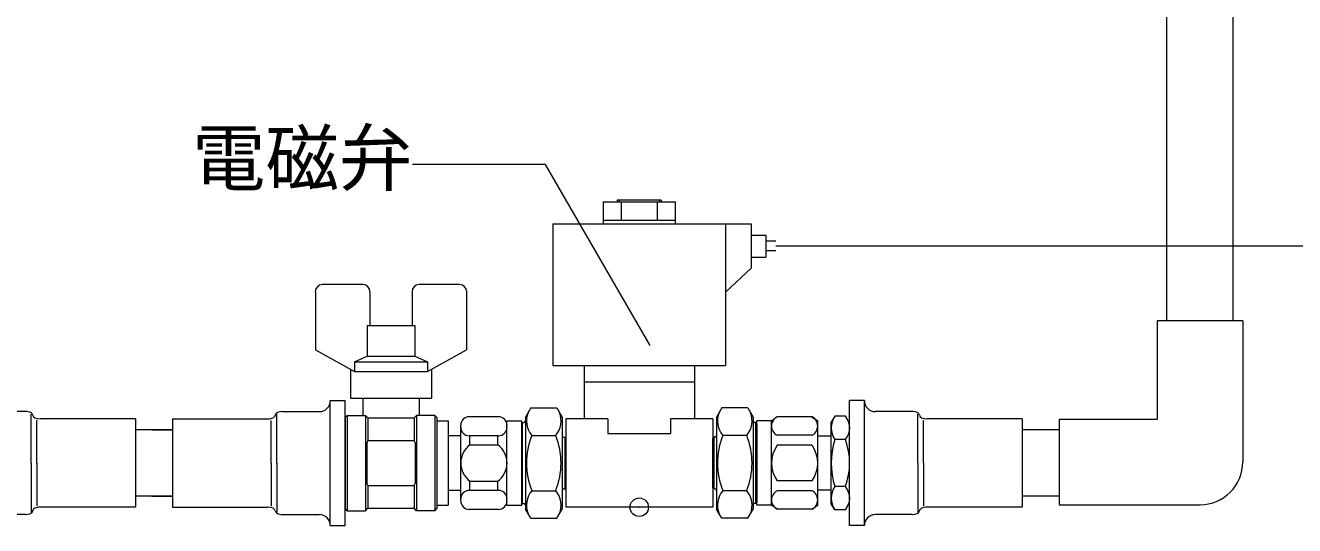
# Model space of a CAD drawing. Units: millimetres, scale not verified. Extents: x -1916 to 1917, y -1364 to 1364.
# Drawn here: x 872.2 to 1217.7, y -1010.7 to -874.7 of the extents above; entities that cross this region are included whole.
import ezdxf
from ezdxf.enums import TextEntityAlignment as Align

# ---------------------------------------------------------------- set-up
doc = ezdxf.new("R2010")
doc.units = ezdxf.units.MM
doc.header["$LTSCALE"] = 10
doc.header["$PDMODE"] = 32
doc.header["$PDSIZE"] = 5
for name, color, linetype, lineweight in [('2-0', 4, 'Continuous', 5), ('2-2', 4, 'Continuous', 5), ('2-4', 4, 'Continuous', 5), ('2-5', 4, 'Continuous', 5), ('2-6', 4, 'Continuous', 5), ('2-7', 4, 'Continuous', 5), ('2-A', 4, 'Continuous', 5)]:
    doc.layers.add(name, color=color, linetype=linetype, lineweight=lineweight)
doc.styles.add('ＭＳ ゴシック', font='')
doc.styles.get('ＭＳ ゴシック').set_extended_font_data('MS Gothic')

msp = doc.modelspace()

# ---------------------------------------------------------------- linework, layer by layer
at = {"layer": '2-0'}
for p, q in [((1203.57, -955.02), (1180.29, -955.02)), ((1180.29, -955.02), (1180.29, -981.74)), ((1203.57, -955.02), (1203.57, -993.38)), ((1153.57, -981.74), (1153.57, -1005.02)), ((1153.57, -981.74), (1180.29, -981.74)), ((1153.57, -1005.02), (1191.93, -1005.02))]:
    msp.add_line(p, q, dxfattribs=at)
msp.add_arc((1191.93, -993.38), 11.64, 270, 0, dxfattribs=at)
msp.add_arc((1191.93, -993.38), 11.64, 270, 0, dxfattribs=at)
at = {"layer": '2-2'}
for p, q in [((1182.93, -955.02), (1182.93, -804.87)), ((1200.93, -955.02), (1200.93, -804.87)), ((1355.29, -934.68), (1076.51, -934.68)), ((1009.75, -978.67), (1008.3, -981.18)), ((1009.75, -978.67), (1016.86, -978.67)), ((1016.86, -978.67), (1018.3, -981.18)), ((1061.75, -978.67), (1060.3, -981.18)), ((1068.86, -978.67), (1061.75, -978.67)), ((1068.86, -978.67), (1070.3, -981.18)), ((1007.3, -982.99), (1007.56, -982.68)), ((1007.3, -982.99), (1007.3, -1004.37)), ((1007.56, -982.68), (1007.9, -982.68)), ((1007.56, -1004.68), (1007.56, -982.68)), ((1008.3, -981.18), (1008.3, -1006.18)), ((1018.3, -981.18), (1018.3, -1006.18)), ((1060.3, -981.18), (1060.3, -1006.18)), ((1070.3, -981.18), (1070.3, -1006.18)), ((1071.05, -982.68), (1070.7, -982.68)), ((1071.3, -982.99), (1071.05, -982.68)), ((1071.05, -1004.68), (1071.05, -982.68)), ((1071.3, -982.99), (1071.3, -1004.37)), ((1010.04, -986.18), (1016.57, -986.18)), ((1018.7, -986.68), (1019.01, -986.68)), ((1019.3, -986.95), (1019.01, -986.68)), ((1019.01, -986.68), (1019.01, -1000.68)), ((1019.3, -1000.42), (1019.3, -986.95)), ((1059.3, -986.95), (1059.6, -986.68)), ((1059.3, -1000.42), (1059.3, -986.95)), ((1059.9, -986.68), (1059.6, -986.68)), ((1059.6, -986.68), (1059.6, -1000.68)), ((1068.57, -986.18), (1062.04, -986.18)), ((1010.04, -1001.19), (1016.57, -1001.19)), ((1018.7, -1000.68), (1019.01, -1000.68)), ((1019.3, -1000.42), (1019.01, -1000.68)), ((1059.3, -1000.42), (1059.6, -1000.68)), ((1059.9, -1000.68), (1059.6, -1000.68)), ((1068.57, -1001.19), (1062.04, -1001.19)), ((1007.3, -1004.37), (1007.56, -1004.68)), ((1007.56, -1004.68), (1007.9, -1004.68)), ((1071.05, -1004.68), (1070.7, -1004.68)), ((1071.3, -1004.37), (1071.05, -1004.68)), ((1009.75, -1008.69), (1008.3, -1006.18)), ((1009.75, -1008.69), (1016.86, -1008.69)), ((1016.86, -1008.69), (1018.3, -1006.18)), ((1061.75, -1008.69), (1060.3, -1006.18)), ((1068.86, -1008.69), (1061.75, -1008.69)), ((1068.86, -1008.69), (1070.3, -1006.18))]:
    msp.add_line(p, q, dxfattribs=at)
for centre, radius, start, end in [((1014.73, -982.21), 6.14, 158.1802, 220.2428), ((1011.88, -982.21), 6.14, 319.7572, 21.8198), ((1066.73, -982.21), 6.14, 158.1802, 220.2428), ((1063.88, -982.21), 6.14, 319.7572, 21.8198), ((1007.9, -982.28), 0.4, 270, 0), ((1070.7, -982.28), 0.4, 180, 270), ((1028.75, -993.68), 20.15, 158.1345, 201.8655), ((997.86, -993.68), 20.15, 338.1345, 21.8654), ((1018.7, -986.28), 0.4, 180, 270), ((1059.9, -986.28), 0.4, 270, 360), ((1080.75, -993.68), 20.15, 158.1345, 201.8655), ((1049.86, -993.68), 20.15, 338.1345, 21.8654), ((1014.73, -1005.16), 6.14, 139.7572, 201.8198), ((1011.88, -1005.16), 6.14, 338.1802, 40.2428), ((1018.7, -1001.08), 0.4, 90, 180), ((1059.9, -1001.08), 0.4, 0, 90), ((1066.73, -1005.16), 6.14, 139.7572, 201.8198), ((1063.88, -1005.16), 6.14, 338.1802, 40.2428), ((1007.9, -1005.08), 0.4, 0, 90), ((1070.7, -1005.08), 0.4, 90, 180)]:
    msp.add_arc(centre, radius, start, end, dxfattribs=at)
at = {"layer": '2-4'}
for p, q in [((955.22, -976.68), (959.22, -976.68)), ((955.22, -1010.68), (955.22, -976.68)), ((959.22, -1010.68), (959.22, -976.68)), ((1096.57, -1010.68), (1096.57, -976.68)), ((1100.57, -976.68), (1096.57, -976.68)), ((1100.57, -1010.68), (1100.57, -976.68)), ((872.22, -979.67), (862.22, -979.67)), ((873.78, -993.67), (873.78, -980.35)), ((940.66, -993.68), (940.66, -980.36)), ((942.22, -979.68), (952.22, -979.68)), ((1113.57, -979.68), (1103.57, -979.68)), ((1115.14, -993.68), (1115.14, -980.36)), ((875.36, -993.67), (875.36, -982.06)), ((902.22, -981.67), (876.22, -981.67)), ((902.22, -981.67), (902.22, -1005.67)), ((912.22, -981.68), (912.22, -1005.68)), ((912.22, -981.68), (938.22, -981.68)), ((939.08, -993.68), (939.08, -982.07)), ((1116.71, -993.68), (1116.71, -982.07)), ((1143.57, -981.68), (1117.57, -981.68)), ((1143.57, -981.68), (1143.57, -1005.68)), ((912.22, -984.68), (902.22, -984.68)), ((906.6, -984.68), (912.22, -984.68)), ((1153.57, -984.68), (1143.57, -984.68)), ((873.78, -993.67), (873.78, -1007)), ((875.36, -993.67), (875.36, -1005.29)), ((939.08, -993.68), (939.08, -1005.29)), ((940.66, -993.68), (940.66, -1007.01)), ((1115.14, -993.68), (1115.14, -1007.01)), ((1116.71, -993.68), (1116.71, -1005.29)), ((912.22, -1002.68), (902.22, -1002.68)), ((906.6, -1002.68), (912.22, -1002.68)), ((1153.57, -1002.68), (1143.57, -1002.68)), ((872.22, -1007.67), (862.22, -1007.67)), ((902.22, -1005.67), (876.22, -1005.67)), ((912.22, -1005.68), (938.22, -1005.68)), ((942.22, -1007.68), (952.22, -1007.68)), ((1113.57, -1007.68), (1103.57, -1007.68)), ((1143.57, -1005.68), (1117.57, -1005.68)), ((955.22, -1010.68), (959.22, -1010.68)), ((1100.57, -1010.68), (1096.57, -1010.68))]:
    msp.add_line(p, q, dxfattribs=at)
for centre, start, end in [((952.22, -976.68), 270, 0), ((1103.57, -976.68), 180, 270), ((952.22, -1010.68), 0, 90), ((1103.57, -1010.68), 90, 180)]:
    msp.add_arc(centre, 3, start, end, dxfattribs=at)
for centre, major_axis, start_param, end_param in [((872.22, -980.67), (2, 0), 6.283185, 7.853982), ((876.22, -980.67), (2, 0), 3.141593, 4.712389), ((938.22, -980.68), (-2, 0), 1.570796, 3.141593), ((942.22, -980.68), (-2, 0), 4.712389, 6.283185), ((1113.57, -980.68), (2, 0), 6.283185, 7.853982), ((1117.57, -980.68), (2, 0), 3.141593, 4.712389), ((872.22, -1006.67), (2, 0), 4.712389, 6.283185), ((876.22, -1006.67), (2, 0), 1.570796, 3.141593), ((938.22, -1006.68), (-2, 0), 3.141593, 4.712389), ((942.22, -1006.68), (-2, 0), 6.283185, 7.853982), ((1113.57, -1006.68), (2, 0), 4.712389, 6.283185), ((1117.57, -1006.68), (2, 0), 1.570796, 3.141593)]:
    msp.add_ellipse(centre, major_axis=major_axis, ratio=0.5, start_param=start_param, end_param=end_param, dxfattribs=at)
at = {"layer": '2-5'}
for p, q in [((964.1, -945.18), (953.04, -945.18)), ((990.42, -945.18), (979.36, -945.18)), ((951.14, -947.09), (951.14, -962.92)), ((966.01, -947.09), (966.01, -956.24)), ((977.45, -947.09), (977.45, -956.24)), ((992.32, -947.09), (992.32, -962.92)), ((965.25, -956.24), (978.21, -956.24)), ((965.25, -956.24), (965.25, -964.63)), ((978.21, -956.24), (978.21, -964.63)), ((961.81, -966.16), (965.25, -964.63)), ((961.81, -966.16), (961.81, -968.83)), ((961.81, -966.16), (981.64, -966.16)), ((965.25, -964.63), (978.21, -964.63)), ((978.21, -964.63), (981.64, -966.16)), ((981.64, -966.16), (981.64, -968.83)), ((960.67, -968.19), (960.67, -976.06)), ((982.79, -968.19), (982.79, -976.06)), ((960.67, -976.06), (982.79, -976.06)), ((964.1, -976.06), (964.1, -980.72)), ((979.36, -976.06), (979.36, -980.72)), ((959.79, -980.72), (964.75, -980.72)), ((964.75, -980.72), (965.44, -981.4)), ((978.71, -980.72), (978.02, -981.4)), ((983.67, -980.72), (978.71, -980.72)), ((1001.02, -981.1), (993.01, -981.1)), ((965.44, -981.4), (965.44, -987.67)), ((965.44, -981.4), (978.02, -981.4)), ((978.02, -981.4), (978.02, -987.67)), ((984.24, -982.24), (987.29, -982.24)), ((987.29, -982.24), (987.29, -1005.12)), ((990.72, -1003.98), (990.72, -983.39)), ((1003.3, -1003.98), (1003.3, -983.39)), ((965.74, -987.58), (977.72, -987.58)), ((990.72, -986.25), (987.29, -986.25)), ((1001.02, -986.25), (993.01, -986.25)), ((1001.02, -986.25), (993.01, -986.25)), ((993.2, -988.72), (993.2, -986.25)), ((1000.83, -988.72), (1000.83, -986.25)), ((965.17, -988.15), (965.17, -999.21)), ((978.29, -988.15), (978.29, -999.21)), ((993.2, -988.72), (1000.83, -988.72)), ((965.44, -999.7), (965.44, -1005.96)), ((965.74, -999.78), (977.53, -999.78)), ((965.74, -999.78), (977.72, -999.78)), ((978.02, -999.7), (978.02, -1005.96)), ((990.72, -1001.12), (987.29, -1001.12)), ((1001.02, -1001.12), (993.01, -1001.12)), ((1001.02, -1001.12), (993.01, -1001.12)), ((993.2, -1001.12), (993.2, -998.64)), ((993.2, -998.64), (1000.83, -998.64)), ((1000.83, -1001.12), (1000.83, -998.64)), ((984.24, -1005.12), (987.29, -1005.12)), ((959.79, -1006.65), (964.75, -1006.65)), ((964.75, -1006.65), (965.44, -1005.96)), ((965.44, -1005.96), (978.02, -1005.96)), ((978.71, -1006.65), (978.02, -1005.96)), ((983.67, -1006.65), (978.71, -1006.65)), ((1001.02, -1006.27), (993.01, -1006.27)), ((1001.02, -1006.27), (993.01, -1006.27))]:
    msp.add_line(p, q, dxfattribs=at)
for points in [[(951.14, -962.92), (961.81, -968.83), (981.64, -968.83), (992.32, -962.92)], [(959.79, -980.72), (959.79, -1006.65), (959.22, -1006.08)], [(959.79, -980.72), (959.22, -981.29), (959.22, -1006.08)], [(959.79, -980.72), (964.75, -980.72), (964.75, -1006.65)], [(983.67, -980.72), (978.71, -980.72), (978.71, -1006.65)], [(983.67, -980.72), (983.67, -1006.65), (984.24, -1006.08)], [(983.67, -980.72), (984.24, -981.29), (984.24, -1006.08)]]:
    msp.add_lwpolyline(points, dxfattribs=at)
for centre, radius, start, end in [((953.04, -947.09), 1.91, 90, 180), ((964.1, -947.09), 1.91, 0, 90), ((979.36, -947.09), 1.91, 90, 180), ((990.42, -947.09), 1.91, 0, 90), ((993.01, -983.39), 2.29, 90, 180), ((1001.02, -983.39), 2.29, 0, 90), ((993.01, -983.96), 2.29, 180, 270), ((1001.02, -983.96), 2.29, 270, 0), ((965.74, -988.15), 0.572, 90, 180), ((977.72, -988.15), 0.572, 0, 90), ((996.92, -993.68), 6.2, 126.8699, 233.1301), ((997.11, -993.68), 6.2, 306.8699, 53.1301), ((965.74, -999.21), 0.572, 180, 270), ((977.72, -999.21), 0.572, 270, 0), ((993.01, -1003.41), 2.29, 90, 180), ((1001.02, -1003.41), 2.29, 0, 90), ((993.01, -1003.98), 2.29, 180, 270), ((993.01, -1003.98), 2.29, 180, 270), ((1001.02, -1003.98), 2.29, 270, 0), ((1001.02, -1003.98), 2.29, 270, 0)]:
    msp.add_arc(centre, radius, start, end, dxfattribs=at)
at = {"layer": '2-6', "color": 5, "lineweight": 18}
for p, q in [((1013.79, -912.47), (977.56, -912.47)), ((1042.25, -961.76), (1013.79, -912.47))]:
    msp.add_line(p, q, dxfattribs=at)
at = {"layer": '2-6'}
for p, q in [((1045.3, -922.18), (1033.3, -922.18)), ((1033.3, -922.18), (1033.3, -922.68)), ((1033.84, -922.18), (1033.84, -922.68)), ((1044.76, -922.18), (1044.76, -922.68)), ((1045.3, -922.18), (1045.3, -922.68)), ((1029.49, -922.68), (1029.49, -928.68)), ((1029.49, -922.68), (1049.12, -922.68)), ((1034.4, -922.68), (1034.4, -927.68)), ((1044.21, -922.68), (1044.21, -927.68)), ((1049.12, -922.68), (1049.12, -928.68)), ((1015.8, -928.68), (1069.8, -928.68)), ((1015.8, -928.68), (1015.8, -967.18)), ((1029.49, -927.68), (1049.12, -927.68)), ((1062.8, -928.68), (1062.8, -967.18)), ((1076.51, -933.37), (1073.8, -933.37)), ((1076.51, -936), (1073.8, -936)), ((1069.8, -937.68), (1073.8, -937.68)), ((1015.8, -967.18), (1062.8, -967.18)), ((1024.3, -967.18), (1024.3, -981.68)), ((1054.3, -967.18), (1054.3, -981.68)), ((1054.3, -971.68), (1024.3, -971.68)), ((1019.3, -981.68), (1019.3, -1005.68)), ((1030.78, -981.68), (1019.3, -981.68)), ((1030.78, -981.68), (1030.78, -985.68)), ((1059.3, -981.68), (1047.83, -981.68)), ((1047.83, -981.68), (1047.83, -985.68)), ((1059.3, -981.68), (1059.3, -1005.68)), ((1030.78, -985.68), (1047.83, -985.68)), ((1059.3, -1005.68), (1019.3, -1005.68))]:
    msp.add_line(p, q, dxfattribs=at)
for points in [[(1069.8, -928.68), (1069.8, -940.68), (1062.8, -947.18)], [(1069.8, -931.68), (1073.8, -931.68), (1073.8, -937.68)]]:
    msp.add_lwpolyline(points, dxfattribs=at)
msp.add_point((1039.3, -1005.68), dxfattribs=at)
at = {"layer": '2-7'}
for p, q in [((1092.51, -980.92), (1091.54, -982.6)), ((1092.51, -980.92), (1091.54, -982.6)), ((1095.41, -980.92), (1092.51, -980.92)), ((1095.41, -980.92), (1092.51, -980.92)), ((1095.41, -980.92), (1096.57, -983.05)), ((1095.41, -980.92), (1096.57, -983.05)), ((1076.85, -981.12), (1075.3, -982.28)), ((1075.3, -1005.09), (1075.3, -982.28)), ((1086.32, -981.12), (1076.85, -981.12)), ((1086.32, -981.12), (1087.87, -982.28)), ((1086.32, -981.12), (1087.87, -982.28)), ((1087.87, -1005.09), (1087.87, -982.28)), ((1091.54, -1004.77), (1091.54, -982.6)), ((1096.57, -1004.32), (1096.57, -983.05)), ((1086.32, -986.14), (1076.85, -986.14)), ((1091.54, -986.34), (1087.87, -986.34)), ((1095.41, -987.3), (1092.51, -987.3)), ((1095.41, -987.3), (1092.51, -987.3)), ((1086.32, -988.85), (1076.85, -988.85)), ((1086.32, -998.52), (1076.85, -998.52)), ((1086.32, -1001.22), (1076.85, -1001.22)), ((1091.54, -1001.03), (1087.87, -1001.03)), ((1095.41, -1000.06), (1092.51, -1000.06)), ((1076.85, -1006.25), (1075.3, -1005.09)), ((1086.32, -1006.25), (1087.87, -1005.09)), ((1086.32, -1006.25), (1087.87, -1005.09)), ((1092.51, -1006.44), (1091.54, -1004.77)), ((1095.41, -1006.44), (1096.57, -1004.32)), ((1086.32, -1006.25), (1076.85, -1006.25)), ((1095.41, -1006.44), (1092.51, -1006.44))]:
    msp.add_line(p, q, dxfattribs=at)
msp.add_lwpolyline([(1087.87, -982.28), (1086.32, -981.12), (1076.85, -981.12), (1075.3, -982.28)], dxfattribs=at)
for centre, radius, start, end in [((1097.29, -984.11), 5.75, 146.2832, 213.7168), ((1091.61, -984.11), 4.97, 320.0338, 39.9662), ((1078.12, -983.63), 2.81, 116.785, 243.215), ((1085.06, -983.63), 2.81, 296.785, 63.215), ((1113.08, -993.68), 21.54, 162.7687, 197.2313), ((1078.45, -993.68), 18.12, 339.3903, 20.6097), ((1083.63, -993.68), 8.32, 144.5107, 215.4893), ((1079.55, -993.68), 8.32, 324.5107, 35.4893), ((1078.12, -1003.74), 2.81, 116.785, 243.215), ((1085.06, -1003.74), 2.81, 296.785, 63.215), ((1097.29, -1003.25), 5.75, 146.2832, 213.7168), ((1091.61, -1003.25), 4.97, 320.0338, 39.9662)]:
    msp.add_arc(centre, radius, start, end, dxfattribs=at)
at = {"layer": '2-A'}
for p, q in [((1007.3, -1005.12), (1007.3, -982.24)), ((1071.3, -1005.12), (1071.3, -982.24)), ((1003.3, -1005.12), (1007.3, -1005.12)), ((1075.3, -1005.12), (1071.3, -1005.12))]:
    msp.add_line(p, q, dxfattribs=at)
for points in [[(1003.3, -1005.12), (1003.3, -982.24), (1007.3, -982.24)], [(1075.3, -1005.12), (1075.3, -982.24), (1071.3, -982.24)]]:
    msp.add_lwpolyline(points, dxfattribs=at)

# ---------------------------------------------------------------- texts
at = {"layer": '2-6', "color": 7, "style": 'ＭＳ ゴシック'}
msp.add_text('電磁弁', height=14.66, dxfattribs=at).set_placement((917.56, -922.47), align=Align.BOTTOM_LEFT)

doc.saveas('drawing.dxf')
